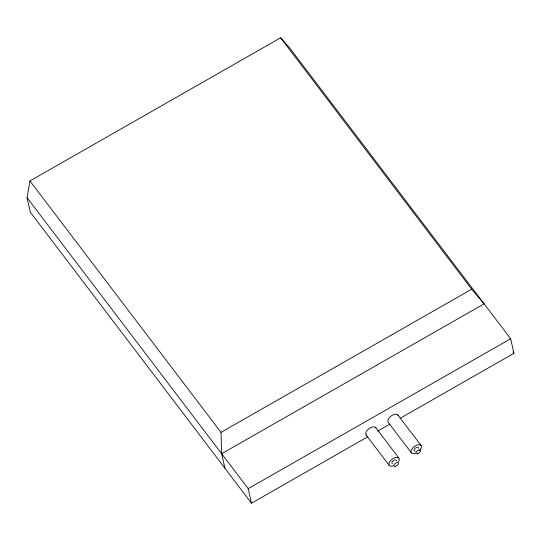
<?xml version="1.0" encoding="UTF-8"?>
<svg xmlns="http://www.w3.org/2000/svg" width="541" height="541" viewBox="0 0 541 541"><rect width="100%" height="100%" fill="white"/><g stroke="black" fill="none" stroke-linecap="round" stroke-linejoin="round"><path stroke-width="0.81" d="M367.319 437.047L251.477 503.198L30.33 212.2L27.05 197.654L29.944 180.951L280.623 37.802L289.523 47.77L510.67 338.767L513.95 353.314L400.306 418.207M221.648 453.716L221.005 432.36L471.684 289.212L484.127 303.839L221.648 453.716L224.928 468.269M251.477 503.198L248.197 488.651L510.67 338.767M377.577 431.191L390.047 424.07M280.623 37.802L471.684 289.212M512.929 351.975L513.95 353.314M397.818 414.94L420.999 445.432M411.424 452.885L388.249 422.386A6.066 3.26 -37.2 0 1 391.603 415.684A6.066 3.26 -37.2 0 1 398.196 415.718M375.704 427.566L398.879 458.065M366.129 435.018L389.304 465.517M29.944 180.951L221.005 432.36M27.05 197.654L248.197 488.651M366.825 435.546A6.066 3.26 -37.2 0 1 368.84 428.776A6.066 3.26 -37.2 0 1 376.076 428.344M393.496 465.835A6.066 3.26 -37.2 0 1 389.087 463.028A6.066 3.26 -37.2 0 1 396.425 457.321A6.066 3.26 -37.2 0 1 398.284 462.109M392.347 463.603A2.59 1.393 -37.2 0 1 393.476 460.519A2.59 1.393 -37.2 0 1 396.303 460.952M415.393 451.045A2.59 1.393 -37.2 0 1 414.075 449.686A2.59 1.393 -37.2 0 1 416.658 447.366A2.59 1.393 -37.2 0 1 418.423 448.32M415.61 453.202A6.066 3.26 -37.2 0 1 411.356 450.017A6.066 3.26 -37.2 0 1 419.316 444.675A6.066 3.26 -37.2 0 1 419.451 450.626M395.302 466.349A2.59 1.393 -37.2 0 0 398.325 463.204A2.59 1.393 -37.2 0 0 394.734 463.833A2.59 1.393 -37.2 0 0 395.302 466.349M417.422 453.716A2.59 1.393 -37.2 0 0 420.445 450.572A2.59 1.393 -37.2 0 0 416.854 451.208A2.59 1.393 -37.2 0 0 417.422 453.716"/></g></svg>
